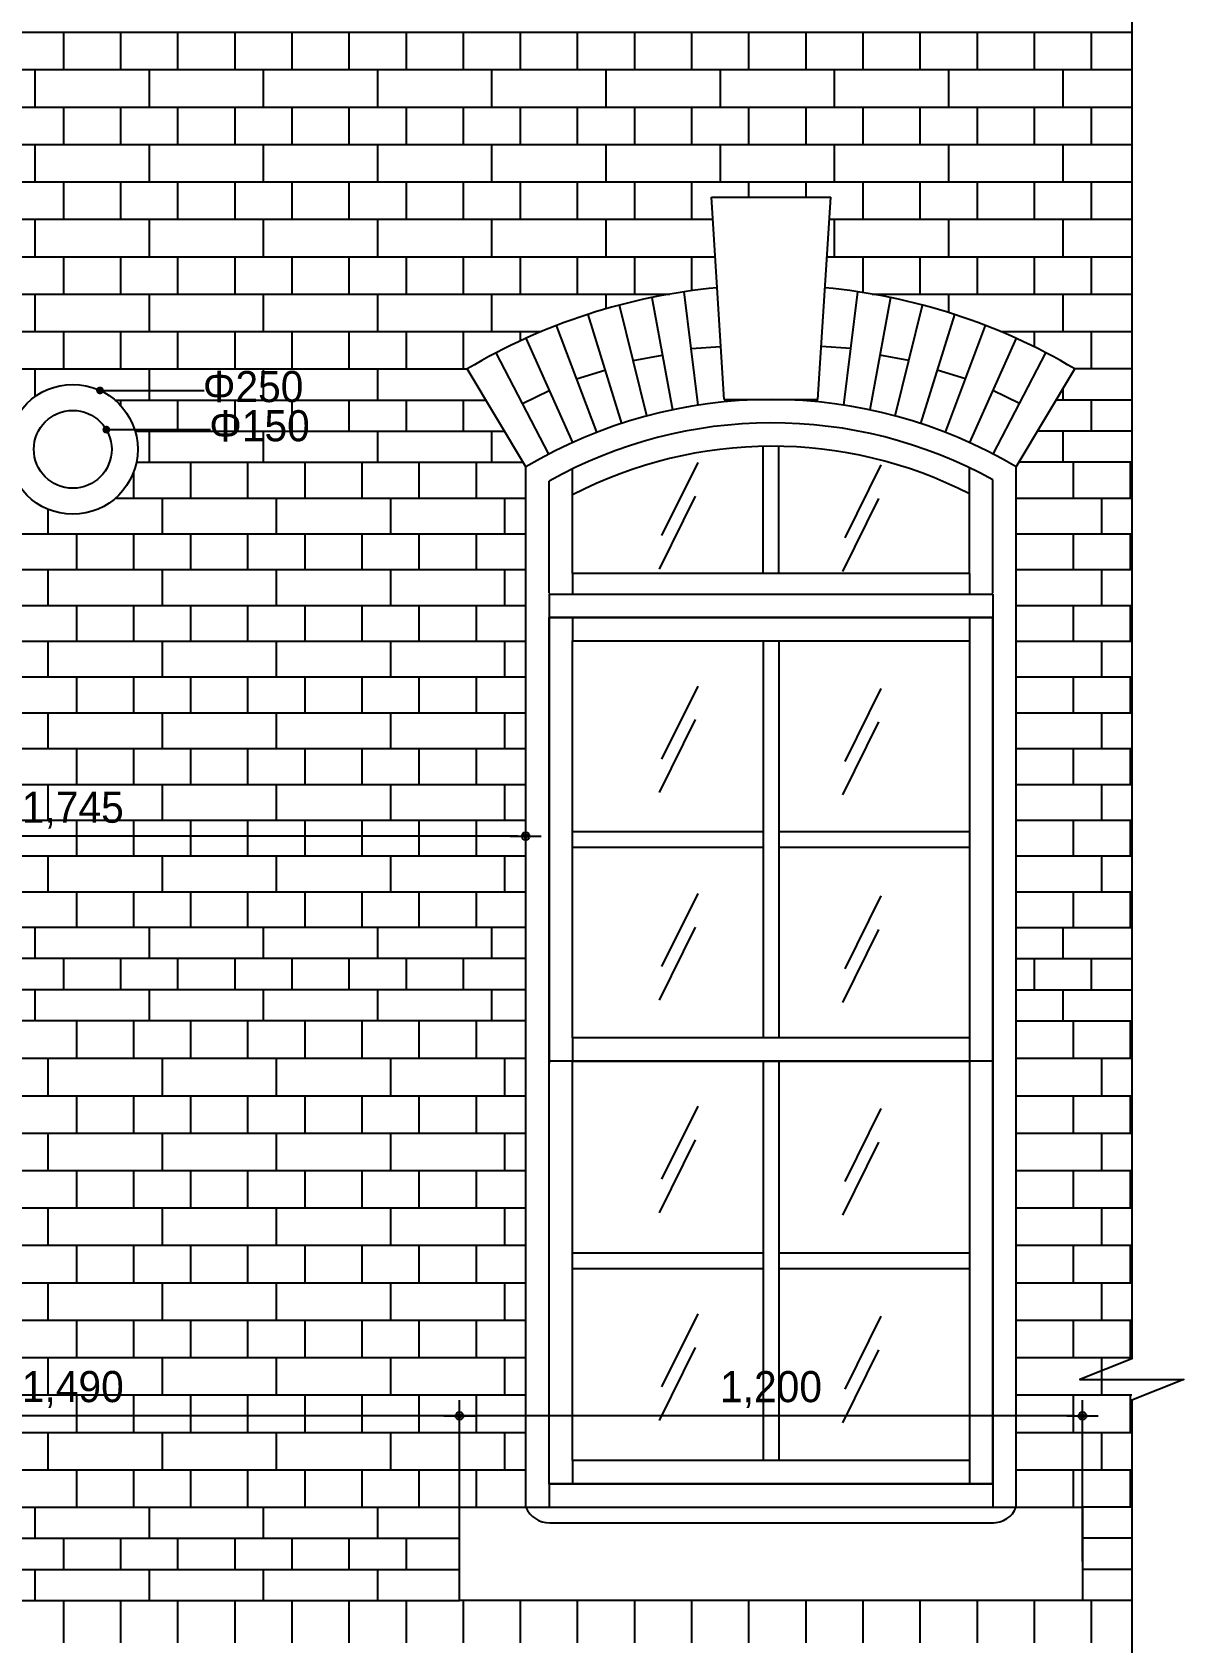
# Model space of a CAD drawing. Extents: x 180744 to 193359, y -159004 to -150094.
# Drawn here: x 187832 to 190050, y -155847 to -152742 of the extents above; entities that cross this region are included whole.
import ezdxf

# ---------------------------------------------------------------- set-up
doc = ezdxf.new("R2010")
doc.units = 0
doc.header["$LTSCALE"] = 50
doc.header["$MEASUREMENT"] = 0
doc.header["$PDMODE"] = 35
doc.header["$PDSIZE"] = -10
doc.layers.get('0').update_dxf_attribs({"linetype": 'CONTINUOUS'})
doc.layers.get('DEFPOINTS').update_dxf_attribs({"linetype": 'CONTINUOUS'})
for name, color, linetype in [('DIM', 7, 'CONTINUOUS'), ('ele-3', 6, 'CONTINUOUS'), ('h', 5, 'CONTINUOUS'), ('HAT', 5, 'CONTINUOUS'), ('WID', 4, 'CONTINUOUS')]:
    doc.layers.add(name, color=color, linetype=linetype)
doc.styles.add('현창', font='HYWULM_0.TTF')
doc.dimstyles.new('ISO-25', dxfattribs={"dimscale": 20, "dimtxt": 4, "dimasz": 1, "dimexe": 2, "dimexo": 5, "dimtad": 1, "dimlunit": 6, "dimtxsty": '현창', "dimblk": 'DIMDOT', "dimcen": 2.5, "dimadec": 0, "dimazin": 0, "dimtfac": 1, "dimtmove": 0, "dimatfit": 3, "dimldrblk": 'DIMDOT', "dimfxl": 1, "dimarcsym": 0})

# ---------------------------------------------------------------- blocks, each defined once
blk = doc.blocks.new('DIMDOT')
at = {"linetype": 'Continuous'}
blk.add_line((-2, 0), (2, 0), dxfattribs=at)
for radius in [0.5, 0.25]:
    blk.add_circle((0, 0), radius, dxfattribs=at)
blk = doc.blocks.new('*D28')
at = {"color": 0, "lineweight": -2}
for p, q in [((188654.9, -155690.3), (188654.9, -155379.3)), ((189854.9, -155690.3), (189854.9, -155379.3)), ((189839.9, -155409.3), (188669.9, -155409.3))]:
    blk.add_line(p, q, dxfattribs=at)
at = {"layer": 'DEFPOINTS', "color": 0}
for p in [(188654.9, -155409.3), (188654.9, -155765.3), (189854.9, -155765.3)]:
    blk.add_point(p, dxfattribs=at)
at = {"color": 0, "lineweight": -2, "xscale": 15, "yscale": 15, "zscale": 15, "rotation": 180}
blk.add_blockref('DIMDOT', (188654.9, -155409.3), dxfattribs=at)
at = {"color": 0, "lineweight": -2, "xscale": 15, "yscale": 15, "zscale": 15}
blk.add_blockref('DIMDOT', (189854.9, -155409.3), dxfattribs=at)
at = {"color": 0, "insert": (189254.9, -155358.5), "char_height": 60, "attachment_point": 5, "style": '현창'}
blk.add_mtext('1,200', dxfattribs=at)
blk = doc.blocks.new('*D34')
at = {"color": 0, "lineweight": -2}
for p, q in [((187164.9, -155510.3), (187164.9, -155379.3)), ((188654.9, -155510.5), (188654.9, -155379.3)), ((188639.9, -155409.3), (187179.9, -155409.3))]:
    blk.add_line(p, q, dxfattribs=at)
at = {"layer": 'DEFPOINTS', "color": 0}
for p in [(187164.9, -155409.3), (187164.9, -155585.3), (188654.9, -155585.5)]:
    blk.add_point(p, dxfattribs=at)
at = {"color": 0, "lineweight": -2, "xscale": 15, "yscale": 15, "zscale": 15, "rotation": 180}
blk.add_blockref('DIMDOT', (187164.9, -155409.3), dxfattribs=at)
at = {"color": 0, "lineweight": -2, "xscale": 15, "yscale": 15, "zscale": 15}
blk.add_blockref('DIMDOT', (188654.9, -155409.3), dxfattribs=at)
at = {"color": 0, "insert": (187909.9, -155358.4), "char_height": 60, "attachment_point": 5, "style": '현창'}
blk.add_mtext('1,490', dxfattribs=at)
blk = doc.blocks.new('*D35')
at = {"color": 0, "lineweight": -2}
for p, q in [((187037.4, -154392.9), (187037.4, -154261.8)), ((188782.4, -154392.9), (188782.4, -154261.8)), ((188767.4, -154291.8), (187052.4, -154291.8))]:
    blk.add_line(p, q, dxfattribs=at)
at = {"layer": 'DEFPOINTS', "color": 0}
for p in [(187037.4, -154291.8), (187037.4, -154467.9), (188782.4, -154467.9)]:
    blk.add_point(p, dxfattribs=at)
at = {"color": 0, "lineweight": -2, "xscale": 15, "yscale": 15, "zscale": 15, "rotation": 180}
blk.add_blockref('DIMDOT', (187037.4, -154291.8), dxfattribs=at)
at = {"color": 0, "lineweight": -2, "xscale": 15, "yscale": 15, "zscale": 15}
blk.add_blockref('DIMDOT', (188782.4, -154291.8), dxfattribs=at)
at = {"color": 0, "insert": (187909.9, -154241.6), "char_height": 60, "attachment_point": 5, "style": '현창'}
blk.add_mtext('1,745', dxfattribs=at)

msp = doc.modelspace()

# ---------------------------------------------------------------- linework, layer by layer
at = {"layer": 'DIM'}
for p, q in [((187962.328, -153432.806), (188163.157, -153432.806)), ((187974.593, -153508.323), (188175.421, -153508.323))]:
    msp.add_line(p, q, dxfattribs=at)
msp.add_lwpolyline([(189949.93, -151797.898), (189949.93, -155299.202), (189849.93, -155339.202), (190049.93, -155339.202), (189949.93, -155379.202), (189949.93, -157790.476)], dxfattribs=at)
at = {"layer": 'DIM', "const_width": 7.406}
for points in [[(187958.532, -153432.806, 1), (187966.125, -153432.806, 1)], [(187970.796, -153508.323, 1), (187978.389, -153508.323, 1)]]:
    msp.add_lwpolyline(points, format="xyb", close=True, dxfattribs=at)
at = {"layer": 'ele-3'}
for p, q in [((187149.948, -153391.283), (188669.87, -153391.283)), ((189949.93, -153391.283), (189839.948, -153391.283)), ((187991.149, -153451.283), (188705.589, -153451.283)), ((189949.93, -153451.283), (189804.228, -153451.283)), ((188029.909, -153511.283), (188741.309, -153511.283)), ((189949.93, -153511.283), (189768.508, -153511.283)), ((188032.383, -153571.283), (188777.029, -153571.283)), ((189949.93, -153571.283), (189732.789, -153571.283)), ((188782.409, -154467.898), (187037.409, -154467.898)), ((189727.409, -154467.898), (189949.93, -154467.898)), ((188782.409, -154527.898), (187037.409, -154527.898)), ((189727.409, -154527.898), (189949.93, -154527.898)), ((188782.409, -154587.898), (187037.409, -154587.898)), ((189727.409, -154587.898), (189949.93, -154587.898)), ((188782.409, -154647.898), (187037.409, -154647.898)), ((189727.409, -154647.898), (189949.93, -154647.898)), ((187164.909, -155585.32), (188654.909, -155585.32)), ((189949.93, -155585.32), (189854.909, -155585.32)), ((187164.909, -155645.32), (188654.909, -155645.32)), ((189949.93, -155645.32), (189854.909, -155645.32)), ((187164.909, -155705.32), (188654.909, -155705.32)), ((189949.93, -155705.32), (189854.909, -155705.32)), ((187164.909, -155765.32), (188654.909, -155765.32)), ((189949.93, -155765.32), (189854.909, -155765.32))]:
    msp.add_line(p, q, dxfattribs=at)
for points in [[(187837.409, -153444.456), (187837.409, -153391.283)], [(188057.409, -153451.283), (188057.409, -153391.283)], [(188277.409, -153451.283), (188277.409, -153391.283)], [(188497.409, -153451.283), (188497.409, -153391.283)], [(189817.409, -153451.283), (189817.409, -153429.143)], [(188002.409, -153462.207), (188002.409, -153451.283)], [(188112.409, -153511.283), (188112.409, -153451.283)], [(188222.409, -153511.283), (188222.409, -153451.283)], [(188332.409, -153511.283), (188332.409, -153451.283)], [(188442.409, -153511.283), (188442.409, -153451.283)], [(188552.409, -153511.283), (188552.409, -153451.283)], [(188662.409, -153511.283), (188662.409, -153451.283)], [(189872.409, -153511.283), (189872.409, -153451.283)], [(188057.409, -153571.283), (188057.409, -153511.283)], [(188277.409, -153571.283), (188277.409, -153511.283)], [(188497.409, -153571.283), (188497.409, -153511.283)], [(188717.409, -153571.283), (188717.409, -153511.283)], [(189817.409, -153571.283), (189817.409, -153511.283)], [(187837.409, -154527.898), (187837.409, -154467.898)], [(188057.409, -154527.898), (188057.409, -154467.898)], [(188277.409, -154527.898), (188277.409, -154467.898)], [(188497.409, -154527.898), (188497.409, -154467.898)], [(188717.409, -154527.898), (188717.409, -154467.898)], [(189817.409, -154527.898), (189817.409, -154467.898)], [(187892.409, -154587.898), (187892.409, -154527.898)], [(188002.409, -154587.898), (188002.409, -154527.898)], [(188112.409, -154587.898), (188112.409, -154527.898)], [(188222.409, -154587.898), (188222.409, -154527.898)], [(188332.409, -154587.898), (188332.409, -154527.898)], [(188442.409, -154587.898), (188442.409, -154527.898)], [(188552.409, -154587.898), (188552.409, -154527.898)], [(188662.409, -154587.898), (188662.409, -154527.898)], [(189762.409, -154587.898), (189762.409, -154527.898)], [(189872.409, -154587.898), (189872.409, -154527.898)], [(187837.409, -154647.898), (187837.409, -154587.898)], [(188057.409, -154647.898), (188057.409, -154587.898)], [(188277.409, -154647.898), (188277.409, -154587.898)], [(188497.409, -154647.898), (188497.409, -154587.898)], [(188717.409, -154647.898), (188717.409, -154587.898)], [(189817.409, -154647.898), (189817.409, -154587.898)], [(187837.409, -155645.32), (187837.409, -155585.32)], [(188057.409, -155645.32), (188057.409, -155585.32)], [(188277.409, -155645.32), (188277.409, -155585.32)], [(188497.409, -155645.32), (188497.409, -155585.32)], [(187892.409, -155705.32), (187892.409, -155645.32)], [(188002.409, -155705.32), (188002.409, -155645.32)], [(188112.409, -155705.32), (188112.409, -155645.32)], [(188222.409, -155705.32), (188222.409, -155645.32)], [(188332.409, -155705.32), (188332.409, -155645.32)], [(188442.409, -155705.32), (188442.409, -155645.32)], [(188552.409, -155705.32), (188552.409, -155645.32)], [(187837.409, -155765.32), (187837.409, -155705.32)], [(188057.409, -155765.32), (188057.409, -155705.32)], [(188277.409, -155765.32), (188277.409, -155705.32)], [(188497.409, -155765.32), (188497.409, -155705.32)]]:
    msp.add_lwpolyline(points, dxfattribs=at)
at = {"layer": 'h'}
for p, q in [((184592.409, -152742.299), (189949.93, -152742.299)), ((184592.409, -152814.408), (189949.93, -152814.408)), ((184592.409, -152886.518), (189949.93, -152886.518)), ((184592.409, -152958.627), (189949.93, -152958.627)), ((184592.409, -153030.736), (189949.93, -153030.736)), ((186677.183, -153102.846), (189142.635, -153102.846)), ((189367.183, -153102.846), (189949.93, -153102.846)), ((186672.56, -153174.955), (189147.257, -153174.955)), ((189362.56, -153174.955), (189949.93, -153174.955)), ((186759.896, -153247.064), (189059.921, -153247.064)), ((189024.996, -153253.668), (189064.88, -153470.079)), ((189114.823, -153461.005), (189087.793, -153242.595)), ((189394.994, -153461.005), (189422.025, -153242.595)), ((189484.821, -153253.668), (189444.937, -153470.079)), ((189449.896, -153247.064), (189949.93, -153247.064)), ((188901.74, -153286.215), (188966.866, -153496.381)), ((189015.512, -153481.882), (188962.915, -153268.223)), ((189494.306, -153481.882), (189546.903, -153268.223)), ((189608.077, -153286.215), (189542.952, -153496.381)), ((187006.888, -153319.174), (188812.93, -153319.174)), ((188919.09, -153513.529), (188841.664, -153307.589)), ((189590.728, -153513.529), (189668.153, -153307.589)), ((189696.888, -153319.174), (189949.93, -153319.174)), ((188782.873, -153332.278), (188872.328, -153533.276)), ((189101.308, -153351.8), (189158.359, -153348.143)), ((189408.51, -153351.8), (189351.459, -153348.143)), ((189726.945, -153332.278), (189637.489, -153533.276)), ((188826.722, -153555.562), (188725.548, -153360.205)), ((188989.213, -153375.053), (189045.457, -153364.687)), ((189520.604, -153375.053), (189464.361, -153364.687)), ((189683.096, -153555.562), (189784.269, -153360.205)), ((188880.377, -153410.559), (188935.024, -153393.625)), ((189629.44, -153410.559), (189574.793, -153393.625)), ((188776.135, -153457.883), (188827.6, -153432.777)), ((189733.682, -153457.883), (189682.217, -153432.777)), ((189113.721, -153571.556), (189044.148, -153712.257)), ((189466.685, -153576.007), (189397.112, -153716.708)), ((187992.342, -153640.25), (188782.409, -153640.25)), ((189108.978, -153636.375), (189039.405, -153777.077)), ((189461.942, -153640.826), (189392.369, -153781.528)), ((189727.409, -153640.25), (189949.93, -153640.25)), ((187037.409, -153709.221), (188782.409, -153709.221)), ((189727.409, -153709.221), (189949.93, -153709.221)), ((187037.409, -153778.192), (188782.409, -153778.192)), ((189727.409, -153778.192), (189949.93, -153778.192)), ((187037.409, -153847.162), (188782.409, -153847.162)), ((189727.409, -153847.162), (189949.93, -153847.162)), ((187037.409, -153916.133), (188782.409, -153916.133)), ((189727.409, -153916.133), (189949.93, -153916.133)), ((187037.409, -153985.104), (188782.409, -153985.104)), ((189113.721, -154002.536), (189044.148, -154143.238)), ((189466.685, -154006.987), (189397.112, -154147.689)), ((189727.409, -153985.104), (189949.93, -153985.104)), ((187037.409, -154054.074), (188782.409, -154054.074)), ((189108.978, -154067.355), (189039.405, -154208.057)), ((189727.409, -154054.074), (189949.93, -154054.074)), ((189461.942, -154071.806), (189392.369, -154212.508)), ((187037.409, -154123.045), (188782.409, -154123.045)), ((189727.409, -154123.045), (189949.93, -154123.045)), ((187037.409, -154192.016), (188782.409, -154192.016)), ((189727.409, -154192.016), (189949.93, -154192.016)), ((187037.409, -154260.986), (188782.409, -154260.986)), ((189727.409, -154260.986), (189949.93, -154260.986)), ((187037.409, -154329.957), (188782.409, -154329.957)), ((189727.409, -154329.957), (189949.93, -154329.957)), ((187037.409, -154398.928), (188782.409, -154398.928)), ((189113.721, -154402.536), (189044.148, -154543.238)), ((189466.685, -154406.987), (189397.112, -154547.689)), ((189727.409, -154398.928), (189949.93, -154398.928)), ((189108.978, -154467.355), (189039.405, -154608.057)), ((189461.942, -154471.806), (189392.369, -154612.508)), ((187037.409, -154720.007), (188782.409, -154720.007)), ((189727.409, -154720.007), (189949.93, -154720.007)), ((187037.409, -154792.117), (188782.409, -154792.117)), ((189113.721, -154812.536), (189044.148, -154953.238)), ((189727.409, -154792.117), (189949.93, -154792.117)), ((189466.685, -154816.987), (189397.112, -154957.689)), ((187037.409, -154864.226), (188782.409, -154864.226)), ((189727.409, -154864.226), (189949.93, -154864.226)), ((189108.978, -154877.355), (189039.405, -155018.057)), ((189461.942, -154881.806), (189392.369, -155022.508)), ((187037.409, -154936.336), (188782.409, -154936.336)), ((189727.409, -154936.336), (189949.93, -154936.336)), ((187037.409, -155008.445), (188782.409, -155008.445)), ((189727.409, -155008.445), (189949.93, -155008.445)), ((187037.409, -155080.554), (188782.409, -155080.554)), ((189727.409, -155080.554), (189949.93, -155080.554)), ((187037.409, -155152.664), (188782.409, -155152.664)), ((189727.409, -155152.664), (189949.93, -155152.664)), ((189113.721, -155212.536), (189044.148, -155353.238)), ((189466.685, -155216.987), (189397.112, -155357.689)), ((187037.409, -155224.773), (188782.409, -155224.773)), ((189727.409, -155224.773), (189949.93, -155224.773)), ((189108.978, -155277.355), (189039.405, -155418.057)), ((187037.409, -155296.882), (188782.409, -155296.882)), ((189461.942, -155281.806), (189392.369, -155422.508)), ((189727.409, -155296.882), (189949.93, -155296.882)), ((187037.409, -155368.992), (188782.409, -155368.992)), ((189727.409, -155368.992), (189949.93, -155368.992)), ((187037.409, -155441.101), (188782.409, -155441.101)), ((189727.409, -155441.101), (189949.93, -155441.101)), ((187037.409, -155513.211), (188782.409, -155513.211)), ((189727.409, -155513.211), (189949.93, -155513.211))]:
    msp.add_line(p, q, dxfattribs=at)
for points in [[(187892.409, -152814.408), (187892.409, -152742.299)], [(188002.409, -152814.408), (188002.409, -152742.299)], [(188112.409, -152814.408), (188112.409, -152742.299)], [(188222.409, -152814.408), (188222.409, -152742.299)], [(188332.409, -152814.408), (188332.409, -152742.299)], [(188442.409, -152814.408), (188442.409, -152742.299)], [(188552.409, -152814.408), (188552.409, -152742.299)], [(188662.409, -152814.408), (188662.409, -152742.299)], [(188772.409, -152814.408), (188772.409, -152742.299)], [(188882.409, -152814.408), (188882.409, -152742.299)], [(188992.409, -152814.408), (188992.409, -152742.299)], [(189102.409, -152814.408), (189102.409, -152742.299)], [(189212.409, -152814.408), (189212.409, -152742.299)], [(189322.409, -152814.408), (189322.409, -152742.299)], [(189432.409, -152814.408), (189432.409, -152742.299)], [(189542.409, -152814.408), (189542.409, -152742.299)], [(189652.409, -152814.408), (189652.409, -152742.299)], [(189762.409, -152814.408), (189762.409, -152742.299)], [(189872.409, -152814.408), (189872.409, -152742.299)], [(187837.409, -152886.518), (187837.409, -152814.408)], [(188057.409, -152886.518), (188057.409, -152814.408)], [(188277.409, -152886.518), (188277.409, -152814.408)], [(188497.409, -152886.518), (188497.409, -152814.408)], [(188717.409, -152886.518), (188717.409, -152814.408)], [(188937.409, -152886.518), (188937.409, -152814.408)], [(189157.409, -152886.518), (189157.409, -152814.408)], [(189377.409, -152886.518), (189377.409, -152814.408)], [(189597.409, -152886.518), (189597.409, -152814.408)], [(189817.409, -152886.518), (189817.409, -152814.408)], [(187892.409, -152958.627), (187892.409, -152886.518)], [(188002.409, -152958.627), (188002.409, -152886.518)], [(188112.409, -152958.627), (188112.409, -152886.518)], [(188222.409, -152958.627), (188222.409, -152886.518)], [(188332.409, -152958.627), (188332.409, -152886.518)], [(188442.409, -152958.627), (188442.409, -152886.518)], [(188552.409, -152958.627), (188552.409, -152886.518)], [(188662.409, -152958.627), (188662.409, -152886.518)], [(188772.409, -152958.627), (188772.409, -152886.518)], [(188882.409, -152958.627), (188882.409, -152886.518)], [(188992.409, -152958.627), (188992.409, -152886.518)], [(189102.409, -152958.627), (189102.409, -152886.518)], [(189212.409, -152958.627), (189212.409, -152886.518)], [(189322.409, -152958.627), (189322.409, -152886.518)], [(189432.409, -152958.627), (189432.409, -152886.518)], [(189542.409, -152958.627), (189542.409, -152886.518)], [(189652.409, -152958.627), (189652.409, -152886.518)], [(189762.409, -152958.627), (189762.409, -152886.518)], [(189872.409, -152958.627), (189872.409, -152886.518)], [(187837.409, -153030.736), (187837.409, -152958.627)], [(188057.409, -153030.736), (188057.409, -152958.627)], [(188277.409, -153030.736), (188277.409, -152958.627)], [(188497.409, -153030.736), (188497.409, -152958.627)], [(188717.409, -153030.736), (188717.409, -152958.627)], [(188937.409, -153030.736), (188937.409, -152958.627)], [(189157.409, -153030.736), (189157.409, -152958.627)], [(189377.409, -153030.736), (189377.409, -152958.627)], [(189597.409, -153030.736), (189597.409, -152958.627)], [(189817.409, -153030.736), (189817.409, -152958.627)], [(187892.409, -153102.846), (187892.409, -153030.736)], [(188002.409, -153102.846), (188002.409, -153030.736)], [(188112.409, -153102.846), (188112.409, -153030.736)], [(188222.409, -153102.846), (188222.409, -153030.736)], [(188332.409, -153102.846), (188332.409, -153030.736)], [(188442.409, -153102.846), (188442.409, -153030.736)], [(188552.409, -153102.846), (188552.409, -153030.736)], [(188662.409, -153102.846), (188662.409, -153030.736)], [(188772.409, -153102.846), (188772.409, -153030.736)], [(188882.409, -153102.846), (188882.409, -153030.736)], [(188992.409, -153102.846), (188992.409, -153030.736)], [(189102.409, -153102.846), (189102.409, -153030.736)], [(189212.409, -153060.32), (189212.409, -153030.736)], [(189322.409, -153060.32), (189322.409, -153030.736)], [(189432.409, -153102.846), (189432.409, -153030.736)], [(189542.409, -153102.846), (189542.409, -153030.736)], [(189652.409, -153102.846), (189652.409, -153030.736)], [(189762.409, -153102.846), (189762.409, -153030.736)], [(189872.409, -153102.846), (189872.409, -153030.736)], [(187837.409, -153174.955), (187837.409, -153102.846)], [(188057.409, -153174.955), (188057.409, -153102.846)], [(188277.409, -153174.955), (188277.409, -153102.846)], [(188497.409, -153174.955), (188497.409, -153102.846)], [(188717.409, -153174.955), (188717.409, -153102.846)], [(188937.409, -153174.955), (188937.409, -153102.846)], [(189377.409, -153174.955), (189377.409, -153102.846)], [(189597.409, -153174.955), (189597.409, -153102.846)], [(189817.409, -153174.955), (189817.409, -153102.846)], [(187892.409, -153247.064), (187892.409, -153174.955)], [(188002.409, -153247.064), (188002.409, -153174.955)], [(188112.409, -153247.064), (188112.409, -153174.955)], [(188222.409, -153247.064), (188222.409, -153174.955)], [(188332.409, -153247.064), (188332.409, -153174.955)], [(188442.409, -153247.064), (188442.409, -153174.955)], [(188552.409, -153247.064), (188552.409, -153174.955)], [(188662.409, -153247.064), (188662.409, -153174.955)], [(188772.409, -153247.064), (188772.409, -153174.955)], [(188882.409, -153247.064), (188882.409, -153174.955)], [(188992.409, -153247.064), (188992.409, -153174.955)], [(189102.409, -153240.533), (189102.409, -153174.955)], [(189432.409, -153244.178), (189432.409, -153174.955)], [(189542.409, -153247.064), (189542.409, -153174.955)], [(189652.409, -153247.064), (189652.409, -153174.955)], [(189762.409, -153247.064), (189762.409, -153174.955)], [(189872.409, -153247.064), (189872.409, -153174.955)], [(187837.409, -153319.174), (187837.409, -153247.064)], [(188057.409, -153319.174), (188057.409, -153247.064)], [(188277.409, -153319.174), (188277.409, -153247.064)], [(188497.409, -153319.174), (188497.409, -153247.064)], [(188717.409, -153319.174), (188717.409, -153247.064)], [(188937.409, -153275.275), (188937.409, -153247.064)], [(189597.409, -153282.809), (189597.409, -153247.064)], [(189817.409, -153319.174), (189817.409, -153247.064)], [(187892.409, -153391.283), (187892.409, -153319.174)], [(188002.409, -153391.283), (188002.409, -153319.174)], [(188112.409, -153391.283), (188112.409, -153319.174)], [(188222.409, -153391.283), (188222.409, -153319.174)], [(188332.409, -153391.283), (188332.409, -153319.174)], [(188442.409, -153391.283), (188442.409, -153319.174)], [(188552.409, -153391.283), (188552.409, -153319.174)], [(188662.409, -153391.283), (188662.409, -153319.174)], [(188772.409, -153337.083), (188772.409, -153319.174)], [(189762.409, -153349.087), (189762.409, -153319.174)], [(189872.409, -153391.283), (189872.409, -153319.174)], [(188137.409, -153640.25), (188137.409, -153571.283)], [(188247.409, -153640.25), (188247.409, -153571.283)], [(188357.409, -153640.25), (188357.409, -153571.283)], [(188467.409, -153640.25), (188467.409, -153571.283)], [(188577.409, -153640.254), (188577.409, -153571.287)], [(188687.409, -153640.25), (188687.409, -153571.283)], [(189837.409, -153640.25), (189837.409, -153571.283)], [(189947.409, -153640.25), (189947.409, -153571.283)], [(188027.409, -153640.25), (188027.409, -153588.93)], [(187862.409, -153709.217), (187862.409, -153661.906)], [(188082.409, -153709.217), (188082.409, -153640.25)], [(188302.409, -153709.217), (188302.409, -153640.25)], [(188522.409, -153709.217), (188522.409, -153640.25)], [(188742.409, -153709.213), (188742.409, -153640.246)], [(189892.409, -153709.217), (189892.409, -153640.25)], [(187917.409, -153778.188), (187917.409, -153709.221)], [(188027.409, -153778.188), (188027.409, -153709.221)], [(188137.409, -153778.188), (188137.409, -153709.221)], [(188247.409, -153778.188), (188247.409, -153709.221)], [(188357.409, -153778.188), (188357.409, -153709.221)], [(188467.409, -153778.188), (188467.409, -153709.221)], [(188577.409, -153778.191), (188577.409, -153709.224)], [(188687.409, -153778.188), (188687.409, -153709.221)], [(189837.409, -153778.188), (189837.409, -153709.221)], [(189947.409, -153778.188), (189947.409, -153709.221)], [(187862.409, -153847.155), (187862.409, -153778.188)], [(188082.409, -153847.155), (188082.409, -153778.188)], [(188302.409, -153847.155), (188302.409, -153778.188)], [(188522.409, -153847.155), (188522.409, -153778.188)], [(188742.409, -153847.151), (188742.409, -153778.184)], [(189892.409, -153847.155), (189892.409, -153778.188)], [(187917.409, -153916.129), (187917.409, -153847.162)], [(188027.409, -153916.129), (188027.409, -153847.162)], [(188137.409, -153916.129), (188137.409, -153847.162)], [(188247.409, -153916.129), (188247.409, -153847.162)], [(188357.409, -153916.129), (188357.409, -153847.162)], [(188467.409, -153916.129), (188467.409, -153847.162)], [(188577.409, -153916.133), (188577.409, -153847.166)], [(188687.409, -153916.129), (188687.409, -153847.162)], [(189837.409, -153916.129), (189837.409, -153847.162)], [(189947.409, -153916.129), (189947.409, -153847.162)], [(187862.409, -153985.096), (187862.409, -153916.129)], [(188082.409, -153985.096), (188082.409, -153916.129)], [(188302.409, -153985.096), (188302.409, -153916.129)], [(188522.409, -153985.096), (188522.409, -153916.129)], [(188742.409, -153985.092), (188742.409, -153916.125)], [(189892.409, -153985.096), (189892.409, -153916.129)], [(187917.409, -154054.071), (187917.409, -153985.104)], [(188027.409, -154054.071), (188027.409, -153985.104)], [(188137.409, -154054.071), (188137.409, -153985.104)], [(188247.409, -154054.071), (188247.409, -153985.104)], [(188357.409, -154054.071), (188357.409, -153985.104)], [(188467.409, -154054.071), (188467.409, -153985.104)], [(188577.409, -154054.074), (188577.409, -153985.107)], [(188687.409, -154054.071), (188687.409, -153985.104)], [(189837.409, -154054.071), (189837.409, -153985.104)], [(189947.409, -154054.071), (189947.409, -153985.104)], [(187862.409, -154123.037), (187862.409, -154054.071)], [(188082.409, -154123.037), (188082.409, -154054.071)], [(188302.409, -154123.037), (188302.409, -154054.071)], [(188522.409, -154123.037), (188522.409, -154054.071)], [(188742.409, -154123.034), (188742.409, -154054.067)], [(189892.409, -154123.037), (189892.409, -154054.071)], [(187917.409, -154192.012), (187917.409, -154123.045)], [(188027.409, -154192.012), (188027.409, -154123.045)], [(188137.409, -154192.012), (188137.409, -154123.045)], [(188247.409, -154192.012), (188247.409, -154123.045)], [(188357.409, -154192.012), (188357.409, -154123.045)], [(188467.409, -154192.012), (188467.409, -154123.045)], [(188577.409, -154192.015), (188577.409, -154123.048)], [(188687.409, -154192.012), (188687.409, -154123.045)], [(189837.409, -154192.012), (189837.409, -154123.045)], [(189947.409, -154192.012), (189947.409, -154123.045)], [(187862.409, -154260.979), (187862.409, -154192.012)], [(188082.409, -154260.979), (188082.409, -154192.012)], [(188302.409, -154260.979), (188302.409, -154192.012)], [(188522.409, -154260.979), (188522.409, -154192.012)], [(188742.409, -154260.975), (188742.409, -154192.008)], [(189892.409, -154260.979), (189892.409, -154192.012)], [(187917.409, -154329.953), (187917.409, -154260.986)], [(188027.409, -154329.953), (188027.409, -154260.986)], [(188137.409, -154329.953), (188137.409, -154260.986)], [(188247.409, -154329.953), (188247.409, -154260.986)], [(188357.409, -154329.953), (188357.409, -154260.986)], [(188467.409, -154329.953), (188467.409, -154260.986)], [(188577.409, -154329.957), (188577.409, -154260.99)], [(188687.409, -154329.953), (188687.409, -154260.986)], [(189837.409, -154329.953), (189837.409, -154260.986)], [(189947.409, -154329.953), (189947.409, -154260.986)], [(187862.409, -154398.92), (187862.409, -154329.953)], [(188082.409, -154398.92), (188082.409, -154329.953)], [(188302.409, -154398.92), (188302.409, -154329.953)], [(188522.409, -154398.92), (188522.409, -154329.953)], [(188742.409, -154398.917), (188742.409, -154329.95)], [(189892.409, -154398.92), (189892.409, -154329.953)], [(187917.409, -154467.895), (187917.409, -154398.928)], [(188027.409, -154467.895), (188027.409, -154398.928)], [(188137.409, -154467.895), (188137.409, -154398.928)], [(188247.409, -154467.895), (188247.409, -154398.928)], [(188357.409, -154467.895), (188357.409, -154398.928)], [(188467.409, -154467.895), (188467.409, -154398.928)], [(188577.409, -154467.898), (188577.409, -154398.931)], [(188687.409, -154467.895), (188687.409, -154398.928)], [(189837.409, -154467.895), (189837.409, -154398.928)], [(189947.409, -154467.895), (189947.409, -154398.928)], [(187917.409, -154720.007), (187917.409, -154647.898)], [(188027.409, -154720.007), (188027.409, -154647.898)], [(188137.409, -154720.007), (188137.409, -154647.898)], [(188247.409, -154720.007), (188247.409, -154647.898)], [(188357.409, -154720.007), (188357.409, -154647.898)], [(188467.409, -154720.007), (188467.409, -154647.898)], [(188577.409, -154720.007), (188577.409, -154647.898)], [(188687.409, -154720.007), (188687.409, -154647.898)], [(189837.409, -154720.007), (189837.409, -154647.898)], [(189947.409, -154720.007), (189947.409, -154647.898)], [(187862.409, -154792.117), (187862.409, -154720.007)], [(188082.409, -154792.117), (188082.409, -154720.007)], [(188302.409, -154792.117), (188302.409, -154720.007)], [(188522.409, -154792.117), (188522.409, -154720.007)], [(188742.409, -154792.117), (188742.409, -154720.007)], [(189892.409, -154792.117), (189892.409, -154720.007)], [(187917.409, -154864.226), (187917.409, -154792.117)], [(188027.409, -154864.226), (188027.409, -154792.117)], [(188137.409, -154864.226), (188137.409, -154792.117)], [(188247.409, -154864.226), (188247.409, -154792.117)], [(188357.409, -154864.226), (188357.409, -154792.117)], [(188467.409, -154864.226), (188467.409, -154792.117)], [(188577.409, -154864.226), (188577.409, -154792.117)], [(188687.409, -154864.226), (188687.409, -154792.117)], [(189837.409, -154864.226), (189837.409, -154792.117)], [(189947.409, -154864.226), (189947.409, -154792.117)], [(187862.409, -154936.336), (187862.409, -154864.226)], [(188082.409, -154936.336), (188082.409, -154864.226)], [(188302.409, -154936.336), (188302.409, -154864.226)], [(188522.409, -154936.336), (188522.409, -154864.226)], [(188742.409, -154936.336), (188742.409, -154864.226)], [(189892.409, -154936.336), (189892.409, -154864.226)], [(187917.409, -155008.445), (187917.409, -154936.336)], [(188027.409, -155008.445), (188027.409, -154936.336)], [(188137.409, -155008.445), (188137.409, -154936.336)], [(188247.409, -155008.445), (188247.409, -154936.336)], [(188357.409, -155008.445), (188357.409, -154936.336)], [(188467.409, -155008.445), (188467.409, -154936.336)], [(188577.409, -155008.445), (188577.409, -154936.336)], [(188687.409, -155008.445), (188687.409, -154936.336)], [(189837.409, -155008.445), (189837.409, -154936.336)], [(189947.409, -155008.445), (189947.409, -154936.336)], [(187862.409, -155080.554), (187862.409, -155008.445)], [(188082.409, -155080.554), (188082.409, -155008.445)], [(188302.409, -155080.554), (188302.409, -155008.445)], [(188522.409, -155080.554), (188522.409, -155008.445)], [(188742.409, -155080.554), (188742.409, -155008.445)], [(189892.409, -155080.554), (189892.409, -155008.445)], [(187917.409, -155152.664), (187917.409, -155080.554)], [(188027.409, -155152.664), (188027.409, -155080.554)], [(188137.409, -155152.664), (188137.409, -155080.554)], [(188247.409, -155152.664), (188247.409, -155080.554)], [(188357.409, -155152.664), (188357.409, -155080.554)], [(188467.409, -155152.664), (188467.409, -155080.554)], [(188577.409, -155152.664), (188577.409, -155080.554)], [(188687.409, -155152.664), (188687.409, -155080.554)], [(189837.409, -155152.664), (189837.409, -155080.554)], [(189947.409, -155152.664), (189947.409, -155080.554)], [(187862.409, -155224.773), (187862.409, -155152.664)], [(188082.409, -155224.773), (188082.409, -155152.664)], [(188302.409, -155224.773), (188302.409, -155152.664)], [(188522.409, -155224.773), (188522.409, -155152.664)], [(188742.409, -155224.773), (188742.409, -155152.664)], [(189892.409, -155224.773), (189892.409, -155152.664)], [(187917.409, -155296.882), (187917.409, -155224.773)], [(188027.409, -155296.882), (188027.409, -155224.773)], [(188137.409, -155296.882), (188137.409, -155224.773)], [(188247.409, -155296.882), (188247.409, -155224.773)], [(188357.409, -155296.882), (188357.409, -155224.773)], [(188467.409, -155296.882), (188467.409, -155224.773)], [(188577.409, -155296.882), (188577.409, -155224.773)], [(188687.409, -155296.882), (188687.409, -155224.773)], [(189837.409, -155296.882), (189837.409, -155224.773)], [(189947.409, -155296.882), (189947.409, -155224.773)], [(187862.409, -155368.992), (187862.409, -155296.882)], [(188082.409, -155368.992), (188082.409, -155296.882)], [(188302.409, -155368.992), (188302.409, -155296.882)], [(188522.409, -155368.992), (188522.409, -155296.882)], [(188742.409, -155368.992), (188742.409, -155296.882)], [(189892.409, -155368.992), (189892.409, -155296.882)], [(187917.409, -155441.101), (187917.409, -155368.992)], [(188027.409, -155441.101), (188027.409, -155368.992)], [(188137.409, -155441.101), (188137.409, -155368.992)], [(188247.409, -155441.101), (188247.409, -155368.992)], [(188357.409, -155441.101), (188357.409, -155368.992)], [(188467.409, -155441.101), (188467.409, -155368.992)], [(188577.409, -155441.101), (188577.409, -155368.992)], [(188687.409, -155441.101), (188687.409, -155368.992)], [(189837.409, -155441.101), (189837.409, -155368.992)], [(189947.409, -155441.101), (189947.409, -155368.992)], [(187862.409, -155513.211), (187862.409, -155441.101)], [(188082.409, -155513.211), (188082.409, -155441.101)], [(188302.409, -155513.211), (188302.409, -155441.101)], [(188522.409, -155513.211), (188522.409, -155441.101)], [(188742.409, -155513.211), (188742.409, -155441.101)], [(189892.409, -155513.211), (189892.409, -155441.101)], [(187917.409, -155585.32), (187917.409, -155513.211)], [(188027.409, -155585.32), (188027.409, -155513.211)], [(188137.409, -155585.32), (188137.409, -155513.211)], [(188247.409, -155585.32), (188247.409, -155513.211)], [(188357.409, -155585.32), (188357.409, -155513.211)], [(188467.409, -155585.32), (188467.409, -155513.211)], [(188577.409, -155585.32), (188577.409, -155513.211)], [(188687.409, -155585.32), (188687.409, -155513.211)], [(189837.409, -155585.32), (189837.409, -155513.211)], [(189947.409, -155585.32), (189947.409, -155513.211)], [(187892.409, -155846.672), (187892.409, -155765.32)], [(188002.409, -155846.672), (188002.409, -155765.32)], [(188112.409, -155846.672), (188112.409, -155765.32)], [(188222.409, -155846.672), (188222.409, -155765.32)], [(188332.409, -155846.672), (188332.409, -155765.32)], [(188442.409, -155846.672), (188442.409, -155765.32)], [(188552.409, -155846.672), (188552.409, -155765.32)], [(188662.409, -155846.672), (188662.409, -155765.32)], [(188772.409, -155846.672), (188772.409, -155765.32)], [(188882.409, -155846.672), (188882.409, -155765.32)], [(188992.409, -155846.672), (188992.409, -155765.32)], [(189102.409, -155846.672), (189102.409, -155765.32)], [(189212.409, -155846.672), (189212.409, -155765.32)], [(189322.409, -155846.672), (189322.409, -155765.32)], [(189432.409, -155846.672), (189432.409, -155765.32)], [(189542.409, -155846.672), (189542.409, -155765.32)], [(189652.409, -155846.672), (189652.409, -155765.32)], [(189762.409, -155846.672), (189762.409, -155765.32)], [(189872.409, -155846.672), (189872.409, -155765.32)]]:
    msp.add_lwpolyline(points, dxfattribs=at)
msp.add_circle((187909.909, -153546.283), 75, dxfattribs=at)
at = {"layer": 'HAT'}
for p, q in [((188872.409, -153634.252), (188872.409, -153583.884)), ((189637.409, -153632.247), (189637.409, -153582.007)), ((188872.409, -153785.32), (188872.409, -153825.32)), ((189637.409, -153785.32), (189637.409, -153825.32)), ((188827.409, -153825.32), (188827.409, -153870.32)), ((189682.409, -153825.32), (189682.409, -153870.32)), ((188872.409, -153870.32), (188872.409, -153915.32)), ((189637.409, -153870.32), (189637.409, -153915.32)), ((188872.409, -154680.32), (188872.409, -154725.32)), ((189637.409, -154680.32), (189637.409, -154725.32)), ((188872.409, -155495.32), (188872.409, -155540.32)), ((189637.409, -155495.32), (189637.409, -155540.32)), ((188827.409, -155540.32), (188827.409, -155585.32)), ((189682.409, -155540.32), (189682.409, -155585.32))]:
    msp.add_line(p, q, dxfattribs=at)
at = {"layer": 'WID'}
for p, q in [((189139.909, -153060.32), (189369.909, -153060.32)), ((189164.909, -153450.32), (189139.909, -153060.32)), ((189344.909, -153450.32), (189369.909, -153060.32)), ((188782.409, -153580.32), (188669.87, -153391.283)), ((189727.409, -153580.32), (189839.948, -153391.283)), ((189164.909, -153450.32), (189344.909, -153450.32)), ((189239.909, -153785.32), (189239.909, -153540.406)), ((189269.909, -153785.32), (189269.909, -153540.359)), ((188782.409, -155585.32), (188782.409, -153580.32)), ((189727.409, -155585.32), (189727.409, -153580.32)), ((188827.409, -153823.795), (188827.409, -153607.411)), ((188872.409, -153785.32), (188872.409, -153634.252)), ((189637.409, -153785.32), (189637.409, -153632.247)), ((189682.409, -153823.795), (189682.409, -153605.249)), ((189637.409, -153785.32), (188872.409, -153785.32)), ((188827.409, -153825.32), (189682.409, -153825.32)), ((189239.909, -153915.32), (189239.909, -154680.32)), ((189269.909, -153915.32), (189269.909, -154680.32)), ((188827.409, -155540.32), (188827.409, -153994.469)), ((189682.409, -155540.32), (189682.409, -153994.469)), ((188872.409, -154282.82), (189239.909, -154282.82)), ((189269.909, -154282.82), (189637.409, -154282.82)), ((188872.409, -154312.82), (189239.909, -154312.82)), ((189269.909, -154312.82), (189637.409, -154312.82)), ((189239.909, -154725.32), (189239.909, -155495.32)), ((189269.909, -154725.32), (189269.909, -155495.32)), ((188872.409, -155095.32), (189239.909, -155095.32)), ((188872.409, -155125.32), (189239.909, -155125.32)), ((189269.909, -155095.32), (189637.409, -155095.32)), ((189269.909, -155125.32), (189637.409, -155125.32)), ((188827.409, -155540.32), (189682.409, -155540.32)), ((188782.409, -155585.32), (189727.409, -155585.32)), ((188828.596, -155615.32), (189683.162, -155615.32))]:
    msp.add_line(p, q, dxfattribs=at)
for points in [[(189682.409, -154730.32), (189682.409, -153870.32), (188827.409, -153870.32), (188827.409, -154730.32)], [(189682.409, -154680.32), (189682.409, -155540.32), (188827.409, -155540.32), (188827.409, -154680.32)]]:
    msp.add_lwpolyline(points, dxfattribs=at)
for points in [[(189682.409, -154725.32), (188827.409, -154725.32), (188827.409, -153870.32), (189682.409, -153870.32)], [(189637.409, -154680.32), (188872.409, -154680.32), (188872.409, -153915.32), (189637.409, -153915.32)], [(189637.409, -155495.32), (188872.409, -155495.32), (188872.409, -154725.32), (189637.409, -154725.32)], [(188654.909, -155585.32), (189854.909, -155585.32), (189854.909, -155765.32), (188654.909, -155765.32)]]:
    msp.add_lwpolyline(points, close=True, dxfattribs=at)
msp.add_circle((187909.909, -153546.283), 125, dxfattribs=at)
for centre, radius, start, end in [((189254.909, -154373.998), 1143.678, 95.20732, 120.766594), ((189254.909, -154373.998), 1143.678, 59.233406, 84.79268), ((189254.909, -154373.998), 923.678, 59.233406, 120.766594), ((189256.85, -154373.998), 878.678, 61.032254, 119.257513), ((189256.85, -154373.998), 833.678, 62.839682, 117.460615), ((188827.626, -155566.259), 49.07, 202.857171, 271.133375), ((189682.192, -155566.259), 49.07, 268.866625, 337.142829)]:
    msp.add_arc(centre, radius, start, end, dxfattribs=at)

# ---------------------------------------------------------------- texts
at = {"layer": 'DIM', "style": '현창'}
for s, p in [('Φ250', (188160.537, -153455.283)), ('Φ150', (188172.801, -153530.8))]:
    msp.add_text(s, height=60, dxfattribs=at).set_placement(p)

# ---------------------------------------------------------------- dimensions: what is measured, and where the dimension line sits
for base, p1, p2, picture, middle in [((187037.409, -154291.846), (188782.409, -154467.898), (187037.409, -154467.898), '*D35', (187909.909, -154291.846)), ((187164.909, -155409.268), (188654.909, -155585.518), (187164.909, -155585.32), '*D34', (187909.909, -155409.268)), ((188654.909, -155409.268), (189854.909, -155765.32), (188654.909, -155765.32), '*D28', (189254.909, -155409.268))]:
    dim = msp.add_linear_dim(base=base, p1=p1, p2=p2, angle=180, dimstyle='ISO-25', override={"dimscale": 15, "dimtxt": 4, "dimasz": 1, "dimexe": 2, "dimexo": 5, "dimgap": 1, "dimlunit": 6, "dimdle": 2, "dimtix": 1})
    dim.commit()
    dim.dimension.update_dxf_attribs({"geometry": picture, "text_midpoint": middle, "dimtype": 128})

doc.saveas('drawing.dxf')
